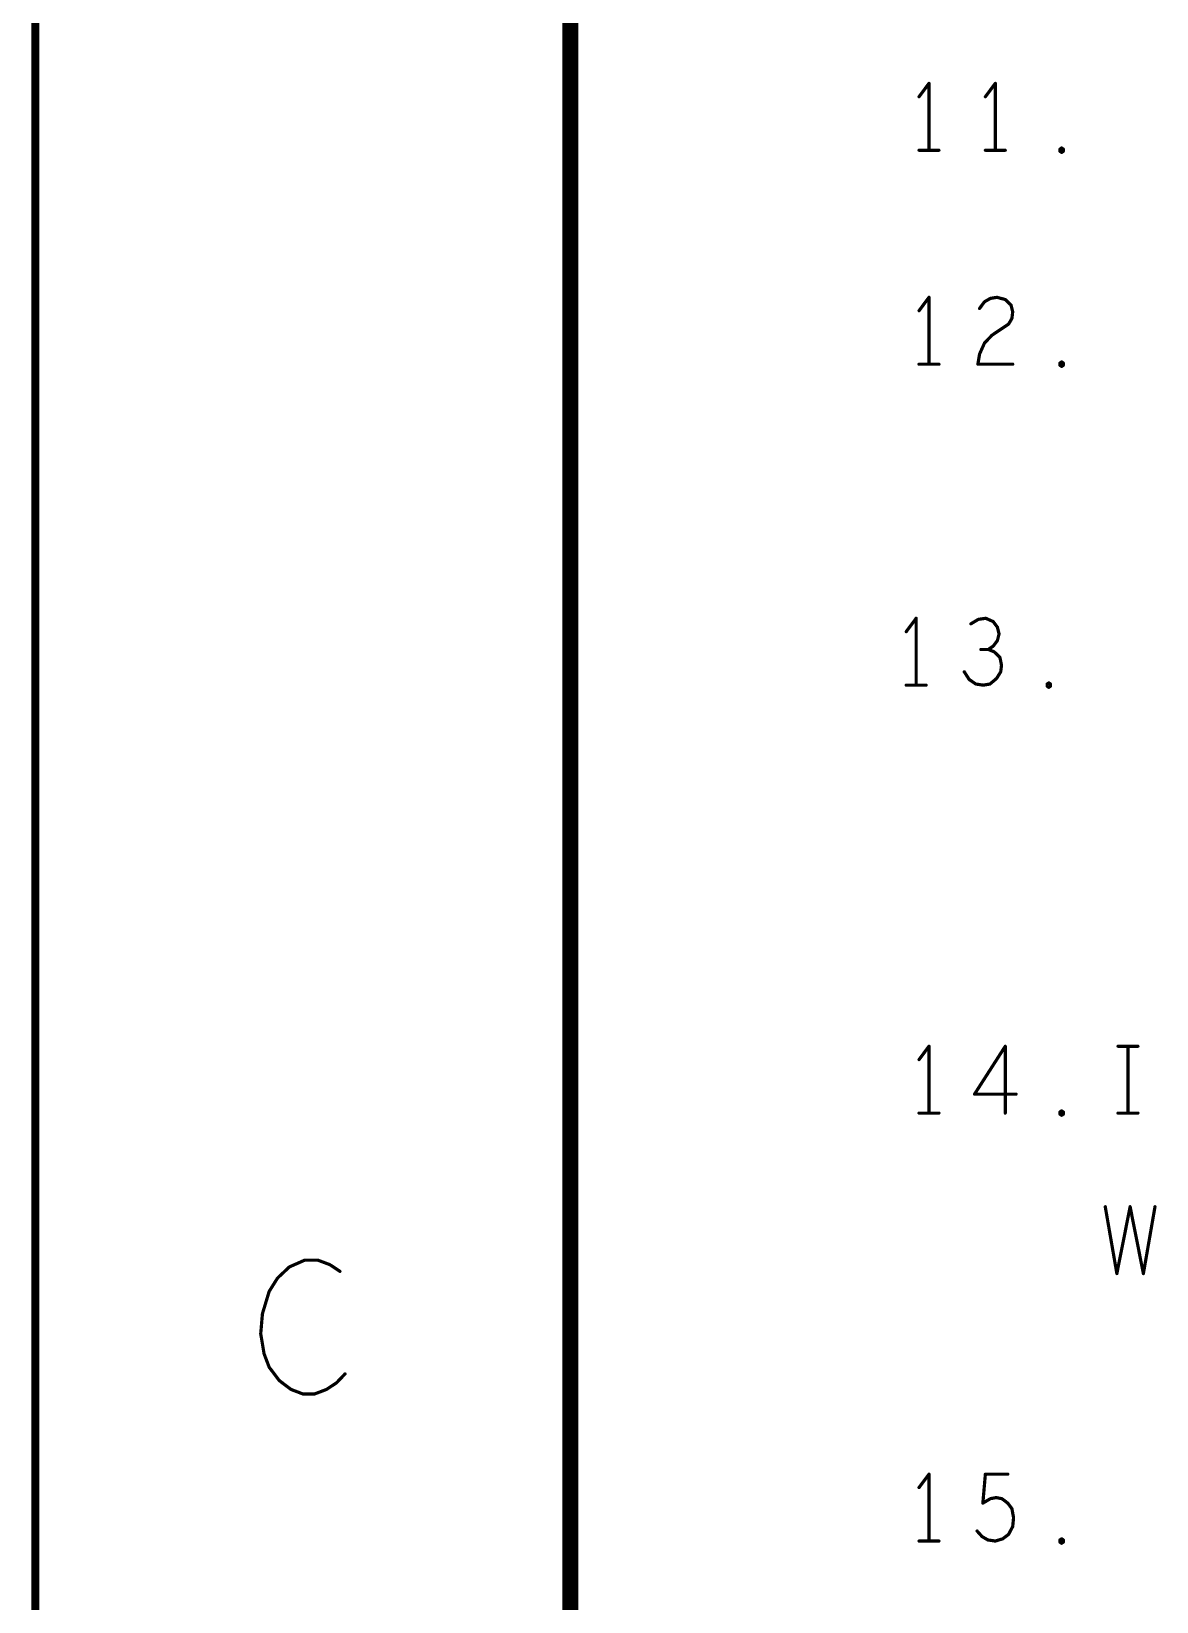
# Model space of a CAD drawing. Extents: x -18 to 16.1, y -6.6 to 15.5.
# Drawn here: x -17.957 to -15.854, y 6.815 to 9.75 of the extents above; entities that cross this region are included whole.
import ezdxf

# ---------------------------------------------------------------- set-up
doc = ezdxf.new("R2010")
doc.units = 0
doc.layers.get('0').update_dxf_attribs({"linetype": 'CONTINUOUS'})
doc.layers.add('FAB', color=13, linetype='CONTINUOUS')

# ---------------------------------------------------------------- blocks, each defined once
blk = doc.blocks.new('ROUND_1')
at = {"const_width": 0.003}
blk.add_lwpolyline([(-0.0015, 0, 1), (0.0015, 0, 1)], format="xyb", close=True, dxfattribs=at)

msp = doc.modelspace()

# ---------------------------------------------------------------- linework, layer by layer
at = {"layer": 'FAB'}
for points, const_width in [([(-17.9499, -6.5473), (-17.9499, 15.4527)], 0.015), ([(-16.9499, 14.9527), (-16.9499, -6.0473)], 0.03), ([(-16.2794, 9.6527), (-16.298, 9.6277)], 0.006), ([(-16.2794, 9.5277), (-16.2794, 9.6527)], 0.006), ([(-16.1554, 9.6527), (-16.174, 9.6277)], 0.006), ([(-16.1554, 9.5277), (-16.1554, 9.6527)], 0.006), ([(-16.298, 9.5277), (-16.2608, 9.5277)], 0.006), ([(-16.174, 9.5277), (-16.1368, 9.5277)], 0.006), ([(-16.0345, 9.5298), (-16.0314, 9.5319)], 0.006), ([(-16.0345, 9.5257), (-16.0345, 9.5298)], 0.006), ([(-16.0314, 9.5236), (-16.0345, 9.5257)], 0.006), ([(-16.0314, 9.5319), (-16.0283, 9.5298)], 0.006), ([(-16.0283, 9.5257), (-16.0314, 9.5236)], 0.006), ([(-16.0283, 9.5298), (-16.0283, 9.5257)], 0.006), ([(-16.2794, 9.2527), (-16.298, 9.2277)], 0.006), ([(-16.2794, 9.1277), (-16.2794, 9.2527)], 0.006), ([(-16.1849, 9.2319), (-16.1756, 9.2444)], 0.006), ([(-16.1756, 9.2444), (-16.1647, 9.2507)], 0.006), ([(-16.1647, 9.2507), (-16.1523, 9.2527)], 0.006), ([(-16.1523, 9.2527), (-16.1368, 9.2486)], 0.006), ([(-16.1368, 9.2486), (-16.126, 9.2382)], 0.006), ([(-16.126, 9.2382), (-16.1229, 9.2257)], 0.006), ([(-16.1229, 9.2257), (-16.1244, 9.2132)], 0.006), ([(-16.1306, 9.2027), (-16.1616, 9.1819)], 0.006), ([(-16.1244, 9.2132), (-16.1306, 9.2027)], 0.006), ([(-16.1756, 9.1673), (-16.1849, 9.1465)], 0.006), ([(-16.1616, 9.1819), (-16.1756, 9.1673)], 0.006), ([(-16.298, 9.1277), (-16.2608, 9.1277)], 0.006), ([(-16.1849, 9.1465), (-16.188, 9.1277)], 0.006), ([(-16.188, 9.1277), (-16.1229, 9.1277)], 0.006), ([(-16.0345, 9.1298), (-16.0314, 9.1319)], 0.006), ([(-16.0345, 9.1257), (-16.0345, 9.1298)], 0.006), ([(-16.0314, 9.1319), (-16.0283, 9.1298)], 0.006), ([(-16.0283, 9.1298), (-16.0283, 9.1257)], 0.006), ([(-16.0314, 9.1236), (-16.0345, 9.1257)], 0.006), ([(-16.0283, 9.1257), (-16.0314, 9.1236)], 0.006), ([(-16.3034, 8.6527), (-16.322, 8.6277)], 0.006), ([(-16.3034, 8.5277), (-16.3034, 8.6527)], 0.006), ([(-16.1872, 8.6507), (-16.2011, 8.6423)], 0.006), ([(-16.1732, 8.6527), (-16.1872, 8.6507)], 0.006), ([(-16.1593, 8.6465), (-16.1732, 8.6527)], 0.006), ([(-16.1515, 8.6361), (-16.1593, 8.6465)], 0.006), ([(-16.1484, 8.6236), (-16.1515, 8.6361)], 0.006), ([(-16.1686, 8.5944), (-16.1593, 8.6007)], 0.006), ([(-16.1593, 8.6007), (-16.1515, 8.6111)], 0.006), ([(-16.1515, 8.6111), (-16.1484, 8.6236)], 0.006), ([(-16.1686, 8.5944), (-16.1825, 8.5944)], 0.006), ([(-16.1577, 8.5902), (-16.1686, 8.5944)], 0.006), ([(-16.1469, 8.5798), (-16.1577, 8.5902)], 0.006), ([(-16.1438, 8.5652), (-16.1469, 8.5798)], 0.006), ([(-16.2135, 8.5527), (-16.2042, 8.5382)], 0.006), ([(-16.1655, 8.5298), (-16.1531, 8.5402)], 0.006), ([(-16.1531, 8.5402), (-16.1453, 8.5527)], 0.006), ([(-16.1453, 8.5527), (-16.1438, 8.5652)], 0.006), ([(-16.322, 8.5277), (-16.2848, 8.5277)], 0.006), ([(-16.2042, 8.5382), (-16.1918, 8.5298)], 0.006), ([(-16.1918, 8.5298), (-16.1779, 8.5277)], 0.006), ([(-16.1779, 8.5277), (-16.1655, 8.5298)], 0.006), ([(-16.0585, 8.5298), (-16.0554, 8.5319)], 0.006), ([(-16.0585, 8.5257), (-16.0585, 8.5298)], 0.006), ([(-16.0554, 8.5236), (-16.0585, 8.5257)], 0.006), ([(-16.0554, 8.5319), (-16.0523, 8.5298)], 0.006), ([(-16.0523, 8.5257), (-16.0554, 8.5236)], 0.006), ([(-16.0523, 8.5298), (-16.0523, 8.5257)], 0.006), ([(-16.2794, 7.8527), (-16.298, 7.8277)], 0.006), ([(-16.2794, 7.7277), (-16.2794, 7.8527)], 0.006), ([(-16.1368, 7.8527), (-16.1942, 7.7632)], 0.006), ([(-16.1368, 7.7277), (-16.1368, 7.8527)], 0.006), ([(-15.926, 7.8527), (-15.8888, 7.8527)], 0.006), ([(-15.9074, 7.8527), (-15.9074, 7.7277)], 0.006), ([(-16.1942, 7.7632), (-16.1167, 7.7632)], 0.006), ([(-16.298, 7.7277), (-16.2608, 7.7277)], 0.006), ([(-16.0345, 7.7298), (-16.0314, 7.7319)], 0.006), ([(-16.0345, 7.7257), (-16.0345, 7.7298)], 0.006), ([(-16.0314, 7.7236), (-16.0345, 7.7257)], 0.006), ([(-16.0314, 7.7319), (-16.0283, 7.7298)], 0.006), ([(-16.0283, 7.7257), (-16.0314, 7.7236)], 0.006), ([(-16.0283, 7.7298), (-16.0283, 7.7257)], 0.006), ([(-15.926, 7.7277), (-15.8888, 7.7277)], 0.006), ([(-15.9499, 7.5527), (-15.9282, 7.4277)], 0.006), ([(-15.9282, 7.4277), (-15.9034, 7.5527)], 0.006), ([(-15.9034, 7.5527), (-15.8786, 7.4277)], 0.006), ([(-15.8786, 7.4277), (-15.8569, 7.5527)], 0.006), ([(-17.4467, 7.4527), (-17.4751, 7.4402)], 0.006), ([(-17.4215, 7.4527), (-17.4467, 7.4527)], 0.006), ([(-17.3995, 7.4444), (-17.4215, 7.4527)], 0.006), ([(-17.4751, 7.4402), (-17.4972, 7.4194)], 0.006), ([(-17.3806, 7.4319), (-17.3995, 7.4444)], 0.006), ([(-17.5129, 7.3944), (-17.5255, 7.3527)], 0.006), ([(-17.4972, 7.4194), (-17.5129, 7.3944)], 0.006), ([(-17.5255, 7.3527), (-17.5287, 7.3152)], 0.006), ([(-17.5287, 7.3152), (-17.5224, 7.2777)], 0.006), ([(-17.5224, 7.2777), (-17.5129, 7.2527)], 0.006), ([(-17.5129, 7.2527), (-17.494, 7.2277)], 0.006), ([(-17.494, 7.2277), (-17.472, 7.2111)], 0.006), ([(-17.4058, 7.2111), (-17.3869, 7.2236)], 0.006), ([(-17.3869, 7.2236), (-17.3711, 7.2402)], 0.006), ([(-17.472, 7.2111), (-17.4499, 7.2027)], 0.006), ([(-17.4499, 7.2027), (-17.4279, 7.2027)], 0.006), ([(-17.4279, 7.2027), (-17.4058, 7.2111)], 0.006), ([(-16.2794, 7.0527), (-16.298, 7.0277)], 0.006), ([(-16.2794, 6.9277), (-16.2794, 7.0527)], 0.006), ([(-16.1787, 6.9986), (-16.174, 7.0527)], 0.006), ([(-16.174, 7.0527), (-16.1322, 7.0527)], 0.006), ([(-16.1647, 7.0069), (-16.1787, 6.9986)], 0.006), ([(-16.1539, 7.009), (-16.1647, 7.0069)], 0.006), ([(-16.143, 7.0069), (-16.1539, 7.009)], 0.006), ([(-16.1322, 6.9986), (-16.143, 7.0069)], 0.006), ([(-16.1244, 6.9882), (-16.1322, 6.9986)], 0.006), ([(-16.1213, 6.9715), (-16.1244, 6.9882)], 0.006), ([(-16.1306, 6.9402), (-16.1229, 6.9548)], 0.006), ([(-16.1229, 6.9548), (-16.1213, 6.9715)], 0.006), ([(-16.298, 6.9277), (-16.2608, 6.9277)], 0.006), ([(-16.1895, 6.9465), (-16.1802, 6.9361)], 0.006), ([(-16.1802, 6.9361), (-16.1694, 6.9298)], 0.006), ([(-16.1694, 6.9298), (-16.1554, 6.9277)], 0.006), ([(-16.1554, 6.9277), (-16.1415, 6.9319)], 0.006), ([(-16.1415, 6.9319), (-16.1306, 6.9402)], 0.006), ([(-16.0345, 6.9298), (-16.0314, 6.9319)], 0.006), ([(-16.0345, 6.9257), (-16.0345, 6.9298)], 0.006), ([(-16.0314, 6.9236), (-16.0345, 6.9257)], 0.006), ([(-16.0314, 6.9319), (-16.0283, 6.9298)], 0.006), ([(-16.0283, 6.9257), (-16.0314, 6.9236)], 0.006), ([(-16.0283, 6.9298), (-16.0283, 6.9257)], 0.006)]:
    msp.add_lwpolyline(points, dxfattribs=dict(at, const_width=const_width))

# ---------------------------------------------------------------- block references
for p in [(-16.298, 9.6277), (-16.2794, 9.6527), (-16.2794, 9.6527), (-16.174, 9.6277), (-16.1554, 9.6527), (-16.1554, 9.6527), (-16.298, 9.5277), (-16.2794, 9.5277), (-16.2608, 9.5277), (-16.174, 9.5277), (-16.1554, 9.5277), (-16.1368, 9.5277), (-16.0345, 9.5298), (-16.0345, 9.5298), (-16.0345, 9.5257), (-16.0345, 9.5257), (-16.0314, 9.5319), (-16.0314, 9.5319), (-16.0314, 9.5236), (-16.0314, 9.5236), (-16.0283, 9.5298), (-16.0283, 9.5298), (-16.0283, 9.5257), (-16.0283, 9.5257), (-16.2794, 9.2527), (-16.2794, 9.2527), (-16.1756, 9.2444), (-16.1756, 9.2444), (-16.1647, 9.2507), (-16.1647, 9.2507), (-16.1523, 9.2527), (-16.1523, 9.2527), (-16.1368, 9.2486), (-16.1368, 9.2486), (-16.298, 9.2277), (-16.1849, 9.2319), (-16.126, 9.2382), (-16.126, 9.2382), (-16.1229, 9.2257), (-16.1229, 9.2257), (-16.1306, 9.2027), (-16.1306, 9.2027), (-16.1244, 9.2132), (-16.1244, 9.2132), (-16.1756, 9.1673), (-16.1756, 9.1673), (-16.1616, 9.1819), (-16.1616, 9.1819), (-16.298, 9.1277), (-16.2794, 9.1277), (-16.2608, 9.1277), (-16.188, 9.1277), (-16.188, 9.1277), (-16.1849, 9.1465), (-16.1849, 9.1465), (-16.1229, 9.1277), (-16.0345, 9.1298), (-16.0345, 9.1298), (-16.0314, 9.1319), (-16.0314, 9.1319), (-16.0283, 9.1298), (-16.0283, 9.1298), (-16.0345, 9.1257), (-16.0345, 9.1257), (-16.0314, 9.1236), (-16.0314, 9.1236), (-16.0283, 9.1257), (-16.0283, 9.1257), (-16.322, 8.6277), (-16.3034, 8.6527), (-16.3034, 8.6527), (-16.2011, 8.6423), (-16.1872, 8.6507), (-16.1872, 8.6507), (-16.1732, 8.6527), (-16.1732, 8.6527), (-16.1593, 8.6465), (-16.1593, 8.6465), (-16.1515, 8.6361), (-16.1515, 8.6361), (-16.1593, 8.6007), (-16.1593, 8.6007), (-16.1515, 8.6111), (-16.1515, 8.6111), (-16.1484, 8.6236), (-16.1484, 8.6236), (-16.1825, 8.5944), (-16.1686, 8.5944), (-16.1686, 8.5944), (-16.1686, 8.5944), (-16.1577, 8.5902), (-16.1577, 8.5902), (-16.1469, 8.5798), (-16.1469, 8.5798), (-16.2135, 8.5527), (-16.1531, 8.5402), (-16.1531, 8.5402), (-16.1453, 8.5527), (-16.1453, 8.5527), (-16.1438, 8.5652), (-16.1438, 8.5652), (-16.322, 8.5277), (-16.3034, 8.5277), (-16.2848, 8.5277), (-16.2042, 8.5382), (-16.2042, 8.5382), (-16.1918, 8.5298), (-16.1918, 8.5298), (-16.1779, 8.5277), (-16.1779, 8.5277), (-16.1655, 8.5298), (-16.1655, 8.5298), (-16.0585, 8.5298), (-16.0585, 8.5298), (-16.0585, 8.5257), (-16.0585, 8.5257), (-16.0554, 8.5319), (-16.0554, 8.5319), (-16.0554, 8.5236), (-16.0554, 8.5236), (-16.0523, 8.5298), (-16.0523, 8.5298), (-16.0523, 8.5257), (-16.0523, 8.5257), (-16.2794, 7.8527), (-16.2794, 7.8527), (-16.1368, 7.8527), (-16.1368, 7.8527), (-15.926, 7.8527), (-15.9074, 7.8527), (-15.8888, 7.8527), (-16.298, 7.8277), (-16.1942, 7.7632), (-16.1942, 7.7632), (-16.1167, 7.7632), (-16.298, 7.7277), (-16.2794, 7.7277), (-16.2608, 7.7277), (-16.1368, 7.7277), (-16.0345, 7.7298), (-16.0345, 7.7298), (-16.0345, 7.7257), (-16.0345, 7.7257), (-16.0314, 7.7319), (-16.0314, 7.7319), (-16.0314, 7.7236), (-16.0314, 7.7236), (-16.0283, 7.7298), (-16.0283, 7.7298), (-16.0283, 7.7257), (-16.0283, 7.7257), (-15.926, 7.7277), (-15.9074, 7.7277), (-15.8888, 7.7277), (-15.9499, 7.5527), (-15.9034, 7.5527), (-15.9034, 7.5527), (-15.8569, 7.5527), (-17.4467, 7.4527), (-17.4467, 7.4527), (-17.4215, 7.4527), (-17.4215, 7.4527), (-17.4751, 7.4402), (-17.4751, 7.4402), (-17.3995, 7.4444), (-17.3995, 7.4444), (-17.3806, 7.4319), (-15.9282, 7.4277), (-15.9282, 7.4277), (-15.8786, 7.4277), (-15.8786, 7.4277), (-17.5129, 7.3944), (-17.5129, 7.3944), (-17.4972, 7.4194), (-17.4972, 7.4194), (-17.5255, 7.3527), (-17.5255, 7.3527), (-17.5287, 7.3152), (-17.5287, 7.3152), (-17.5224, 7.2777), (-17.5224, 7.2777), (-17.5129, 7.2527), (-17.5129, 7.2527), (-17.494, 7.2277), (-17.494, 7.2277), (-17.3869, 7.2236), (-17.3869, 7.2236), (-17.3711, 7.2402), (-17.472, 7.2111), (-17.472, 7.2111), (-17.4499, 7.2027), (-17.4499, 7.2027), (-17.4279, 7.2027), (-17.4279, 7.2027), (-17.4058, 7.2111), (-17.4058, 7.2111), (-16.2794, 7.0527), (-16.2794, 7.0527), (-16.174, 7.0527), (-16.174, 7.0527), (-16.1322, 7.0527), (-16.298, 7.0277), (-16.1787, 6.9986), (-16.1787, 6.9986), (-16.1647, 7.0069), (-16.1647, 7.0069), (-16.1539, 7.009), (-16.1539, 7.009), (-16.143, 7.0069), (-16.143, 7.0069), (-16.1322, 6.9986), (-16.1322, 6.9986), (-16.1244, 6.9882), (-16.1244, 6.9882), (-16.1229, 6.9548), (-16.1229, 6.9548), (-16.1213, 6.9715), (-16.1213, 6.9715), (-16.298, 6.9277), (-16.2794, 6.9277), (-16.2608, 6.9277), (-16.1895, 6.9465), (-16.1802, 6.9361), (-16.1802, 6.9361), (-16.1694, 6.9298), (-16.1694, 6.9298), (-16.1554, 6.9277), (-16.1554, 6.9277), (-16.1415, 6.9319), (-16.1415, 6.9319), (-16.1306, 6.9402), (-16.1306, 6.9402), (-16.0345, 6.9298), (-16.0345, 6.9298), (-16.0345, 6.9257), (-16.0345, 6.9257), (-16.0314, 6.9319), (-16.0314, 6.9319), (-16.0283, 6.9298), (-16.0283, 6.9298), (-16.0283, 6.9257), (-16.0283, 6.9257), (-16.0314, 6.9236), (-16.0314, 6.9236)]:
    msp.add_blockref('ROUND_1', p, dxfattribs=at)

doc.saveas('drawing.dxf')
